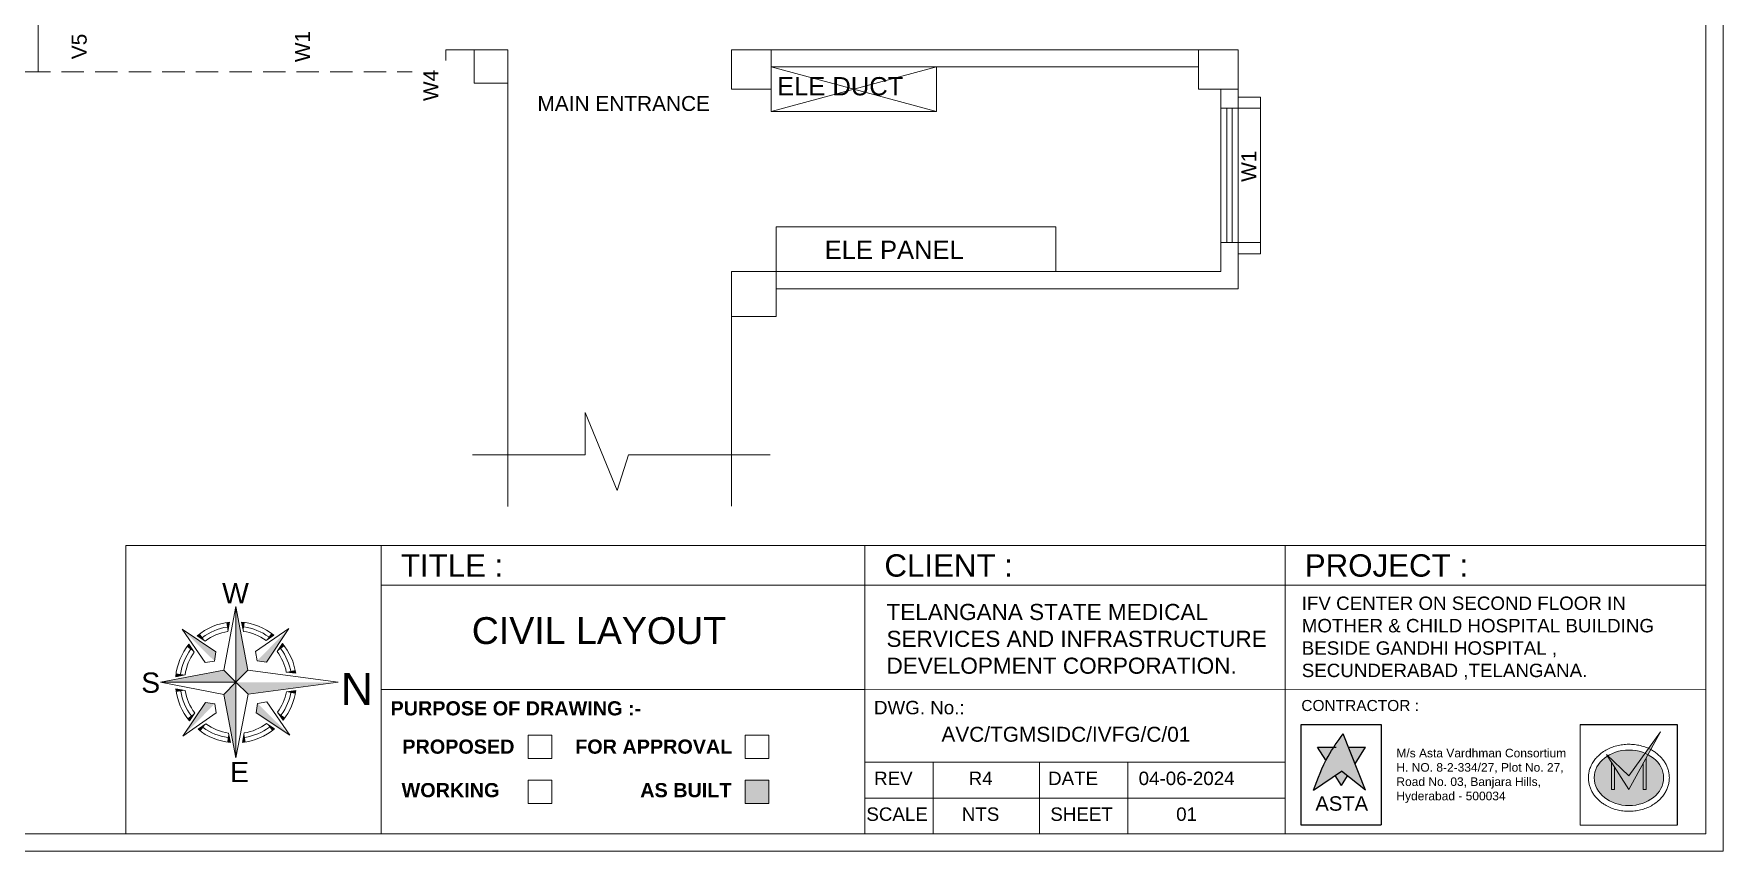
# Model space of a CAD drawing. Extents: x 3552052 to 4102982, y -707811 to -630695.
# Drawn here: x 3574488 to 3597133, y -707811 to -696853 of the extents above; entities that cross this region are included whole.
import ezdxf
from ezdxf.enums import TextEntityAlignment as Align

# ---------------------------------------------------------------- set-up
doc = ezdxf.new("R2010")
doc.units = 0
doc.header["$LTSCALE"] = 6
doc.header["$MEASUREMENT"] = 0
doc.linetypes.add('HIDDEN', pattern=[0.375, 0.25, -0.125])
doc.layers.get('0').update_dxf_attribs({"linetype": 'CONTINUOUS', "lineweight": 0})
for name, color, linetype, lineweight in [('0.0', 8, 'CONTINUOUS', 0), ('Chajja', 7, 'CONTINUOUS', 0), ('COL', 5, 'CONTINUOUS', 0), ('D.F', 251, 'CONTINUOUS', 0), ('formate text', 8, 'CONTINUOUS', 0), ('hatch', 252, 'CONTINUOUS', 0), ('JOINERY', 7, 'CONTINUOUS', 0), ('MEP_HVAC_TEXT', 7, 'CONTINUOUS', 0), ('TEXT', 5, 'CONTINUOUS', 0), ('TITLE', 7, 'CONTINUOUS', 0), ('WALL', 8, 'CONTINUOUS', 0), ('walls', 1, 'CONTINUOUS', 0), ('Window', 161, 'CONTINUOUS', 0)]:
    doc.layers.add(name, color=color, linetype=linetype, lineweight=lineweight)
doc.styles.add('ARIAL', font='arial.ttf')
doc.styles.add('FORMATE', font='arialbd.ttf')
doc.styles.add('style3', font='arialbd.ttf')

# ---------------------------------------------------------------- blocks, each defined once
blk = doc.blocks.new('A$C4A7C6C7E')
at = {"layer": 'TITLE', "color": 8, "lineweight": 5}
for p, q in [((-4207, 4144), (0, 26095)), ((0, 26095), (0, 0)), ((0, 0), (0, 26095)), ((4144, 4207), (0, 26095)), ((-6941, 10518), (-18592, 18312)), ((-10622, 6781), (-18592, 18312)), ((-2825, 17519), (-2234, 20757)), ((2559, 17560), (1919, 20788)), ((6781, 10622), (18312, 18592)), ((10518, 6941), (18312, 18592)), ((-14385, 10390), (-16257, 13098)), ((-10607, 14226), (-13343, 16056)), ((10390, 14385), (13098, 16257)), ((14226, 10607), (16056, 13343)), ((-7437, 7325), (-10622, 6781)), ((-7437, 7325), (-6941, 10518)), ((7325, 7437), (6781, 10622)), ((7325, 7437), (10518, 6941)), ((-4207, 4144), (-26095, 0)), ((0, 0), (-26095, 0)), ((-26095, 0), (0, 0)), ((-4144, -4207), (-26095, 0)), ((-17560, 2559), (-20788, 1919)), ((-4207, 4144), (0, 0)), ((0, 0), (-4207, 4144)), ((0, 0), (-4144, -4207)), ((-4144, -4207), (0, 0)), ((0, 0), (4144, 4207)), ((4144, 4207), (0, 0)), ((0, 0), (4207, -4144)), ((4207, -4144), (0, 0)), ((0, 0), (0, -26095)), ((0, -26095), (0, 0)), ((17394, 3514), (20646, 3095)), ((17394, 3514), (20646, 3095)), ((-17519, -2825), (-20757, -2234)), ((-4144, -4207), (0, -26095)), ((4207, -4144), (0, -26095)), ((17433, -3312), (20680, -2857)), ((17433, -3312), (20680, -2857)), ((17434, -3310), (20680, -2857)), ((-10518, -6941), (-18312, -18592)), ((-6781, -10622), (-18312, -18592)), ((-14226, -10607), (-16056, -13343)), ((-7325, -7437), (-10518, -6941)), ((-7325, -7437), (-6781, -10622)), ((7437, -7325), (6941, -10518)), ((6941, -10518), (18592, -18312)), ((7437, -7325), (10622, -6781)), ((10622, -6781), (18592, -18312)), ((14385, -10390), (16257, -13098)), ((-10390, -14385), (-13098, -16257)), ((10607, -14226), (13343, -16056)), ((-2559, -17560), (-1919, -20788)), ((2825, -17519), (2234, -20757))]:
    blk.add_line(p, q, dxfattribs=at)
at = {"layer": 'TITLE', "color": 5}
for p in [(4144, 4207), (4207, -4144)]:
    blk.add_line(p, (35289, 0), dxfattribs=at)
at = {"layer": 'TITLE', "color": 8, "lineweight": 5}
for radius, start, end in [(20877, 96.142689, 129.726248), (19311, 99.161205, 126.707732), (17745, 99.161205, 126.707732), (20877, 51.142689, 84.726248), (17745, 54.161205, 81.707732), (19311, 54.161205, 81.707732), (20877, 141.142689, 174.726248), (20877, 8.526917, 39.726248), (19311, 144.161205, 171.707732), (17745, 144.161205, 171.707732), (17745, 11.421813, 36.707732), (19311, 9.85136, 36.707732), (20877, 186.142689, 219.726248), (19311, 189.161205, 216.707732), (17745, 189.161205, 216.707732), (17745, 324.161205, 349.248684), (19311, 324.161205, 350.81434), (20877, 321.142689, 352.134802), (20877, 231.142689, 264.726248), (19311, 234.161205, 261.707732), (17745, 234.161205, 261.707732), (20877, 276.142689, 309.726248), (17745, 279.161205, 306.707732), (19311, 279.161205, 306.707732)]:
    blk.add_arc((0, 0), radius, start, end, dxfattribs=at)
for points in [[(0, 26095), (4144, 4207), (0, 0)], [(-18592, 18312), (-6941, 10518), (-7437, 7325)], [(-3324, 20610), (-2234, 20757), (-2825, 17519)], [(3011, 20658), (1919, 20788), (2559, 17560)], [(18312, 18592), (10518, 6941), (7325, 7437)], [(-16257, 13098), (-16924, 12223), (-14385, 10390)], [(-13343, 16056), (-12479, 16737), (-10607, 14226)], [(13098, 16257), (12223, 16924), (10390, 14385)], [(16056, 13343), (16737, 12479), (14226, 10607)], [(-26095, 0), (-4207, 4144), (0, 0)], [(-20658, 3011), (-20788, 1919), (-17560, 2559)], [(0, -26095), (-4144, -4207), (0, 0)], [(20646, 3095), (20457, 4167), (17394, 3514)], [(-20610, -3324), (-20757, -2234), (-17519, -2825)], [(20680, -2857), (20503, -3930), (17433, -3312)], [(-18312, -18592), (-10518, -6941), (-7325, -7437)], [(-16056, -13343), (-16737, -12479), (-14226, -10607)], [(18592, -18312), (6941, -10518), (7437, -7325)], [(16257, -13098), (16924, -12223), (14385, -10390)], [(-13098, -16257), (-12223, -16924), (-10390, -14385)], [(13343, -16056), (12479, -16737), (10607, -14226)], [(-3011, -20658), (-1919, -20788), (-2559, -17560)], [(3324, -20610), (2234, -20757), (2825, -17519)]]:
    blk.add_solid(points, dxfattribs=at)
at = {"layer": 'TITLE', "color": 5}
blk.add_solid([(35289, 0), (4207, -4144), (0, 0)], dxfattribs=at)
blk = doc.blocks.new('IVF-CONTRACTOR')
at = {"lineweight": -3, "true_color": 0x293189}
h = blk.add_hatch(color=177, dxfattribs=at)
h.dxf.hatch_style = 1
edge = h.paths.add_edge_path()
edge.add_spline(control_points=[(3037286, -1386527), (3037185, -1386667), (3036944, -1387001), (3036801, -1387388), (3036719, -1387609)], knot_values=[0, 0, 0, 0, 519.520055, 1226.818077, 1226.818077, 1226.818077, 1226.818077], degree=3, periodic=0)
edge.add_line((3036719, -1387609), (3037255, -1387240))
edge.add_line((3037255, -1387240), (3037717, -1387609))
edge.add_line((3037717, -1387609), (3037286, -1386527))
at = {"lineweight": -3, "true_color": 0xc7c8ca}
h = blk.add_hatch(color=9, dxfattribs=at)
h.dxf.hatch_style = 1
edge = h.paths.add_edge_path()
edge.add_spline(control_points=[(3036953, -1387033), (3036967, -1387008), (3037022, -1386919), (3037088, -1386836), (3037139, -1386779)], knot_values=[3356.588859, 3356.588859, 3356.588859, 3356.588859, 3831.174934, 5081.098827, 5081.098827, 5081.098827, 5081.098827], degree=3, periodic=0)
edge.add_line((3037139, -1386779), (3036793, -1386779))
edge.add_line((3036793, -1386779), (3036953, -1387033))
h.paths.add_polyline_path([(3037717, -1386779), (3037386, -1386779), (3037515, -1387102)])
h.paths.add_polyline_path([(3037370, -1387332), (3037255, -1387240), (3037134, -1387323), (3037255, -1387517)])
at = {"true_color": 0xed1f24}
h = blk.add_hatch(color=240, dxfattribs=at)
h.dxf.hatch_style = 1
edge = h.paths.add_edge_path()
edge.add_line((3042329, -1386921), (3042349, -1386951))
edge.add_ellipse((3042760, -1387369), major_axis=(-665, 0), ratio=0.800236, start_angle=-52.6357, end_angle=-51.8324, ccw=False)
edge.add_line((3042356, -1386946), (3042329, -1386921))
at = {"layer": '0.0', "true_color": 0xed1f24}
h = blk.add_hatch(color=240, dxfattribs=at)
h.dxf.hatch_style = 1
edge = h.paths.add_edge_path()
edge.add_line((3042760, -1387590), (3043125, -1386925))
edge.add_ellipse((3042760, -1387369), major_axis=(-665, 0), ratio=0.800236, start_angle=-123.3804, end_angle=-117.8517)
edge.add_line((3043070, -1386899), (3042760, -1387331))
edge.add_line((3042760, -1387331), (3042356, -1386946))
edge.add_ellipse((3042760, -1387369), major_axis=(-665, 0), ratio=0.800236, start_angle=-52.6357, end_angle=-51.8324)
edge.add_line((3042349, -1386951), (3042760, -1387590))
edge = h.paths.add_edge_path()
edge.add_spline(control_points=[(3043179, -1386828), (3043165, -1386821), (3043150, -1386814), (3043136, -1386807)], knot_values=[-2.156071, -2.156071, -2.156071, -2.156071, -2.090953, -2.090953, -2.090953, -2.090953], degree=3, periodic=0)
edge.add_line((3043136, -1386807), (3043070, -1386899))
edge.add_ellipse((3042760, -1387369), major_axis=(-665, 0), ratio=0.800236, start_angle=-123.3804, end_angle=-117.8517, ccw=False)
edge.add_line((3043125, -1386925), (3043179, -1386828))
edge = h.paths.add_edge_path()
edge.add_line((3043367, -1386486), (3043136, -1386807))
edge.add_spline(control_points=[(3043136, -1386807), (3043150, -1386814), (3043165, -1386821), (3043179, -1386828)], knot_values=[-2.156071, -2.156071, -2.156071, -2.156071, -2.090953, -2.090953, -2.090953, -2.090953], degree=3, periodic=0)
edge.add_line((3043179, -1386828), (3043367, -1386486))
at = {"layer": '0.0', "true_color": 0x139b48}
h = blk.add_hatch(color=114, dxfattribs=at)
h.dxf.hatch_style = 1
edge = h.paths.add_edge_path()
edge.add_ellipse((3042760, -1387369), major_axis=(-665, 0), ratio=0.800236, start_angle=-51.8324, end_angle=236.6196)
edge.add_line((3043125, -1386925), (3043091, -1386988))
edge.add_line((3043091, -1386988), (3043091, -1387590))
edge.add_line((3043091, -1387590), (3043036, -1387590))
edge.add_line((3043036, -1387590), (3043036, -1387088))
edge.add_line((3043036, -1387088), (3042760, -1387590))
edge.add_line((3042760, -1387590), (3042484, -1387160))
edge.add_line((3042484, -1387160), (3042484, -1387590))
edge.add_line((3042484, -1387590), (3042428, -1387590))
edge.add_line((3042428, -1387590), (3042428, -1387075))
edge.add_line((3042428, -1387075), (3042349, -1386951))
edge = h.paths.add_edge_path()
edge.add_ellipse((3042760, -1387369), major_axis=(-665, 0), ratio=0.800236, start_angle=-117.8517, end_angle=-52.6357)
edge.add_line((3042356, -1386946), (3042760, -1387331))
edge.add_line((3042760, -1387331), (3043070, -1386899))
at = {"layer": '0.0', "true_color": 0x000000}
h = blk.add_hatch(color=18, dxfattribs=at)
h.dxf.hatch_style = 1
h.paths.add_polyline_path([(3042484, -1387160), (3042428, -1387075), (3042428, -1387590), (3042484, -1387590)])
h.paths.add_polyline_path([(3043036, -1387590), (3043091, -1387590), (3043091, -1386988), (3043036, -1387088)])
at = {"lineweight": -3}
for p, q in [((3036484, -1386350), (3038013, -1386350)), ((3036484, -1388267), (3036484, -1386350)), ((3036485, -1386350), (3038009, -1386350)), ((3036485, -1388278), (3036485, -1386350)), ((3038013, -1386350), (3038013, -1388267)), ((3041829, -1386350), (3043688, -1386350)), ((3043688, -1386350), (3043688, -1388278)), ((3038011, -1388278), (3036483, -1388278))]:
    blk.add_line(p, q, dxfattribs=at)
at = {"color": 251, "lineweight": -3, "true_color": 0x636466}
for p, q in [((3036793, -1386779), (3037155, -1386779)), ((3036953, -1387033), (3036793, -1386779)), ((3037717, -1387609), (3037286, -1386527)), ((3037386, -1386779), (3037717, -1386779)), ((3037515, -1387102), (3037717, -1386779)), ((3036719, -1387609), (3037255, -1387240)), ((3037255, -1387517), (3037134, -1387323)), ((3037717, -1387609), (3037255, -1387240)), ((3037255, -1387517), (3037370, -1387332))]:
    blk.add_line(p, q, dxfattribs=at)
blk.add_spline([(3036719, -1387609), (3036998, -1386959), (3037286, -1386527)], degree=3, dxfattribs=at)
at = {"layer": '0.0'}
for p, q in [((3036485, -1386350), (3038009, -1386350)), ((3036485, -1388278), (3036485, -1386350)), ((3036485, -1388278), (3036485, -1386350)), ((3036485, -1386350), (3038009, -1386350)), ((3038013, -1386350), (3038013, -1388278)), ((3041829, -1386350), (3043688, -1386350)), ((3041829, -1388278), (3041829, -1386350)), ((3043688, -1386350), (3043688, -1388278)), ((3038009, -1388278), (3036485, -1388278)), ((3043688, -1388278), (3041829, -1388278))]:
    blk.add_line(p, q, dxfattribs=at)
at = {"layer": '0.0', "color": 18, "true_color": 0x000000}
for p, q in [((3042760, -1387590), (3043367, -1386486)), ((3042760, -1387331), (3043367, -1386486)), ((3042760, -1387590), (3042329, -1386921)), ((3042329, -1386921), (3042760, -1387331)), ((3042428, -1387075), (3042428, -1387590)), ((3043036, -1387088), (3043036, -1387590)), ((3043091, -1387590), (3043091, -1386988)), ((3042484, -1387590), (3042484, -1387160)), ((3042428, -1387590), (3042484, -1387590)), ((3043036, -1387590), (3043091, -1387590))]:
    blk.add_line(p, q, dxfattribs=at)
at = {"layer": '0.0'}
blk.add_ellipse((3042760, -1387369), major_axis=(-665, 0), ratio=0.800236, start_param=-3.141592653589793, end_param=3.141592653589793, dxfattribs=at)
blk.add_open_spline([(3043535, -1387369), (3043535, -1387353), (3043534, -1387336), (3043530, -1387296), (3043527, -1387272), (3043516, -1387226), (3043509, -1387202), (3043492, -1387157), (3043483, -1387135), (3043460, -1387092), (3043448, -1387071), (3043420, -1387031), (3043405, -1387011), (3043372, -1386974), (3043355, -1386956), (3043318, -1386922), (3043298, -1386906), (3043258, -1386875), (3043236, -1386861), (3043183, -1386829), (3043150, -1386812), (3043081, -1386783), (3043045, -1386771), (3042972, -1386750), (3042935, -1386742), (3042860, -1386731), (3042821, -1386728), (3042745, -1386726), (3042706, -1386727), (3042630, -1386735), (3042593, -1386741), (3042518, -1386757), (3042482, -1386768), (3042412, -1386794), (3042377, -1386809), (3042312, -1386843), (3042280, -1386862), (3042221, -1386905), (3042194, -1386928), (3042147, -1386974), (3042127, -1386996), (3042091, -1387042), (3042074, -1387067), (3042045, -1387117), (3042033, -1387143), (3042012, -1387197), (3042003, -1387225), (3041992, -1387276), (3041988, -1387299), (3041984, -1387347), (3041984, -1387371), (3041986, -1387418), (3041989, -1387442), (3041997, -1387489), (3042003, -1387512), (3042018, -1387557), (3042026, -1387580), (3042047, -1387623), (3042058, -1387645), (3042084, -1387686), (3042098, -1387706), (3042129, -1387744), (3042145, -1387762), (3042180, -1387798), (3042199, -1387814), (3042238, -1387846), (3042259, -1387861), (3042311, -1387894), (3042343, -1387912), (3042409, -1387944), (3042444, -1387957), (3042515, -1387980), (3042552, -1387989), (3042626, -1388003), (3042664, -1388007), (3042740, -1388012), (3042778, -1388012), (3042854, -1388008), (3042892, -1388003), (3042966, -1387989), (3043003, -1387980), (3043074, -1387958), (3043109, -1387944), (3043175, -1387913), (3043208, -1387895), (3043268, -1387856), (3043297, -1387834), (3043351, -1387787), (3043376, -1387761), (3043416, -1387713), (3043432, -1387690), (3043462, -1387643), (3043475, -1387619), (3043497, -1387569), (3043507, -1387543), (3043522, -1387491), (3043527, -1387464), (3043533, -1387415), (3043535, -1387392), (3043535, -1387369)], degree=3, knots=[-3.141593, -3.141593, -3.141593, -3.141593, -3.06788, -3.06788, -2.960953, -2.960953, -2.854026, -2.854026, -2.747099, -2.747099, -2.640172, -2.640172, -2.533245, -2.533245, -2.426319, -2.426319, -2.319392, -2.319392, -2.212465, -2.212465, -2.059875, -2.059875, -1.907286, -1.907286, -1.754697, -1.754697, -1.602107, -1.602107, -1.449518, -1.449518, -1.296928, -1.296928, -1.144339, -1.144339, -0.99175, -0.99175, -0.83916, -0.83916, -0.686571, -0.686571, -0.558641, -0.558641, -0.43071, -0.43071, -0.30278, -0.30278, -0.17485, -0.17485, -0.068516, -0.068516, 0.037819, 0.037819, 0.144154, 0.144154, 0.250488, 0.250488, 0.356823, 0.356823, 0.463157, 0.463157, 0.569492, 0.569492, 0.675826, 0.675826, 0.782161, 0.782161, 0.888495, 0.888495, 1.039928, 1.039928, 1.191361, 1.191361, 1.342794, 1.342794, 1.494227, 1.494227, 1.64566, 1.64566, 1.797093, 1.797093, 1.948526, 1.948526, 2.099959, 2.099959, 2.251392, 2.251392, 2.402825, 2.402825, 2.554258, 2.554258, 2.675591, 2.675591, 2.796924, 2.796924, 2.918258, 2.918258, 3.039591, 3.039591, 3.141593, 3.141593, 3.141593, 3.141593], dxfattribs=at)
at = {"lineweight": -3, "attachment_point": 1, "style": 'ARIAL'}
for s, width, gutter_width, insert, char_height in [('{\\C256;CONTRACTOR :}', 3919.85, 1060, (3036485, -1385878), 212.06), ('{\\C256;M/s Asta Vardhman Consortium\\PH. NO. 8-2-334/27, Plot No. 27, Road No. 03, Banjara Hills, Hyderabad - 500034}', 3696.75, 822, (3038306, -1386813), 164.38)]:
    blk.add_mtext_dynamic_manual_height_columns(s, width=width, gutter_width=gutter_width, heights=[0], dxfattribs=dict(at, insert=insert, char_height=char_height))
at = {"lineweight": 100, "insert": (3036754, -1387723), "char_height": 276.9, "attachment_point": 1, "style": 'ARIAL'}
blk.add_mtext_dynamic_manual_height_columns('ASTA', width=997.56, gutter_width=254, heights=[0], dxfattribs=at)

msp = doc.modelspace()

# ---------------------------------------------------------------- hatches: boundary and pattern name
at = {"layer": 'MEP_HVAC_TEXT', "linetype": 'ByBlock'}
h = msp.add_hatch(color=1, dxfattribs=at)
h.dxf.hatch_style = 1
h.paths.add_polyline_path([(3584023.5, -706860.3), (3584023.5, -707173), (3584342.4, -707173), (3584342.4, -706860.3)])

# ---------------------------------------------------------------- linework, layer by layer
for p, q in [((3596901.5, -703712.2), (3575721.5, -703712.2)), ((3575721.5, -707579.5), (3575721.5, -703712.2)), ((3585626.6, -707579.5), (3585626.6, -703712.2))]:
    msp.add_line(p, q)
at = {"color": 7}
msp.add_line((3596901.5, -707579.5), (3585626.6, -707579.5), dxfattribs=at)
for points in [[(3597133.3, -675799.9), (3597133.3, -707811.3), (3552052.1, -707811.3), (3552052.1, -675799.9)], [(3596901.5, -676031.7), (3596901.5, -707579.5), (3552284, -707579.5), (3552284, -676031.7)]]:
    msp.add_lwpolyline(points, close=True)
at = {"layer": '0.0', "color": 7, "lineweight": 15, "elevation": -120}
for points in [[(3581113.2, -706257.4), (3581432.1, -706257.4), (3581432.1, -706570), (3581113.2, -706570)], [(3584023.5, -706257.4), (3584342.4, -706257.4), (3584342.4, -706570), (3584023.5, -706570)], [(3581113.2, -706860.3), (3581432.1, -706860.3), (3581432.1, -707173), (3581113.2, -707173)], [(3584023.5, -706860.3), (3584342.4, -706860.3), (3584342.4, -707173), (3584023.5, -707173)]]:
    msp.add_lwpolyline(points, close=True, dxfattribs=at)
at = {"layer": 'Chajja', "color": 7, "linetype": 'ByBlock'}
for p, q in [((3580010.5, -697067), (3580390.5, -697067)), ((3580010.5, -697211.9), (3580010.5, -697067))]:
    msp.add_line(p, q, dxfattribs=at)
at = {"layer": 'Chajja', "linetype": 'HIDDEN', "ltscale": 200}
msp.add_line((3556860.5, -697361.9), (3579560.5, -697361.9), dxfattribs=at)
at = {"layer": 'Chajja', "color": 8, "linetype": 'ByBlock'}
msp.add_line((3590930.5, -697851.9, -101230.8), (3590930.5, -699651.9, -101230.8), dxfattribs=at)
at = {"layer": 'Chajja', "color": 7, "linetype": 'ByBlock', "elevation": -101230.8}
for points in [[(3590630.5, -697701.9), (3590930.5, -697701.9), (3590930.5, -697851.9), (3590630.5, -697851.9)], [(3590630.5, -699651.9), (3590930.5, -699651.9), (3590930.5, -699801.9), (3590630.5, -699801.9)]]:
    msp.add_lwpolyline(points, dxfattribs=at)
at = {"layer": 'COL'}
for points in [[(3574545.5, -696611.9), (3573795.5, -696611.9), (3573795.5, -697361.9), (3574545.5, -697361.9)], [(3580390.5, -697517), (3580390.5, -697067), (3580840.5, -697067), (3580840.5, -697517)], [(3583840.5, -697597), (3583840.5, -697067), (3584370.5, -697067), (3584370.5, -697597)], [(3590100.5, -697597), (3590100.5, -697067), (3590630.5, -697067), (3590630.5, -697597)]]:
    msp.add_lwpolyline(points, close=True, dxfattribs=at)
at = {"layer": 'COL', "elevation": -101230.8}
msp.add_lwpolyline([(3584440.5, -700641.9), (3584440.5, -700041.9), (3583840.5, -700041.9), (3583840.5, -700641.9)], close=True, dxfattribs=at)
at = {"layer": 'D.F', "color": 7, "lineweight": 0}
for p, q in [((3584370.5, -697067), (3590100.5, -697067)), ((3584370.5, -697297), (3588185.5, -697297)), ((3588300.5, -697297), (3590100.5, -697297)), ((3584159.5, -700042), (3590100.5, -700042))]:
    msp.add_line(p, q, dxfattribs=at)
at = {"layer": 'D.F'}
for points in [[(3583840.5, -697597), (3583840.5, -697067), (3584370.5, -697067), (3584370.5, -697597)], [(3590100.5, -697597), (3590100.5, -697067), (3590630.5, -697067), (3590630.5, -697597)]]:
    msp.add_lwpolyline(points, close=True, dxfattribs=at)
at = {"layer": 'D.F', "color": 8, "lineweight": 0}
for points in [[(3586588.8, -697897), (3584370.5, -697297)], [(3584370.5, -697897), (3586588.8, -697297)]]:
    msp.add_lwpolyline(points, dxfattribs=at)
msp.add_lwpolyline([(3584370.5, -697897), (3584370.5, -697297), (3586588.8, -697297), (3586588.8, -697897)], close=True, dxfattribs=at)
at = {"layer": 'D.F', "color": 7, "linetype": 'ByBlock', "elevation": -101230.8}
msp.add_lwpolyline([(3590630.5, -697701.9), (3590930.5, -697701.9), (3590930.5, -697851.9), (3590630.5, -697851.9)], dxfattribs=at)
at = {"layer": 'hatch', "color": 7}
msp.add_line((3596901.5, -703711.2), (3596901.5, -707579.5), dxfattribs=at)
at = {"layer": 'MEP_HVAC_TEXT', "linetype": 'ByBlock'}
for p, q in [((3579144.9, -703712.2), (3579144.9, -707579.5)), ((3591261.6, -703712.2), (3591261.6, -707579.5)), ((3585626.6, -704245.2), (3579144.9, -704245.2)), ((3591261.6, -704245.2), (3585626.6, -704245.2)), ((3591261.6, -704245.2), (3596901.5, -704245.2)), ((3585626.6, -705645.4), (3579144.9, -705645.4)), ((3591261.6, -705645.8), (3585621.7, -705645.4)), ((3591261.6, -705645.8), (3596901.5, -705645.4)), ((3585626.6, -706619.5), (3591261.6, -706619.5)), ((3586542.7, -706619.5), (3586542.7, -707579.5)), ((3587969.4, -706619.5), (3587969.4, -707579.5)), ((3589153.1, -706619.5), (3589153.1, -707579.5)), ((3585626.6, -707099.5), (3591261.6, -707099.5))]:
    msp.add_line(p, q, dxfattribs=at)
at = {"layer": 'WALL', "lineweight": 0}
for p, q in [((3584370.5, -697297), (3588300.5, -697297)), ((3588300.5, -697297), (3590100.5, -697297)), ((3584440.5, -699441.9, -101230.8), (3588185.5, -699441.9, -101230.8)), ((3584440.5, -700041.9, -101230.8), (3584440.5, -699441.9, -101230.8))]:
    msp.add_line(p, q, dxfattribs=at)
at = {"layer": 'WALL', "linetype": 'ByBlock'}
for p, q in [((3580840.5, -697517), (3580840.5, -703188.2)), ((3583840.5, -700041.9), (3583840.5, -703184.1)), ((3581879.3, -701931), (3582305.9, -702977.8)), ((3581879.3, -702499.2), (3581879.3, -701931)), ((3580370, -702499.2), (3581879.3, -702499.2)), ((3582305.9, -702977.8), (3582461.2, -702499.2)), ((3582461.2, -702499.2), (3584358.6, -702499.2))]:
    msp.add_line(p, q, dxfattribs=at)
at = {"layer": 'WALL', "color": 7, "lineweight": 0, "elevation": -101230.8}
for points in [[(3584440.5, -700271.9), (3590630.5, -700271.9), (3590630.5, -697597)], [(3584440.5, -700041.9), (3590400.5, -700041.9), (3590400.5, -697597)]]:
    msp.add_lwpolyline(points, dxfattribs=at)
at = {"layer": 'walls', "linetype": 'ByBlock'}
msp.add_line((3588185.5, -699441.9, -101230.8), (3588185.5, -700041.9, -101230.8), dxfattribs=at)
at = {"layer": 'Window', "linetype": 'Continuous', "elevation": -101230.8}
for points in [[(3590630.5, -699651.9), (3590400.5, -699651.9), (3590400.5, -697851.9), (3590630.5, -697851.9)], [(3590550.5, -699651.9), (3590480.5, -699651.9), (3590480.5, -697851.9), (3590550.5, -697851.9)]]:
    msp.add_lwpolyline(points, close=True, dxfattribs=at)

# ---------------------------------------------------------------- block references
at = {"color": 240, "true_color": 0xed1f24, "xscale": 0.6996986118333114, "yscale": 0.6996986118333114, "zscale": 0.6996986118333114}
msp.add_blockref('IVF-CONTRACTOR', (1466854, 263913), dxfattribs=at)
at = {"layer": 'TITLE', "linetype": 'Continuous', "extrusion": (1.31196e-09, -7.57547e-09, 1), "xscale": 0.03882096918586916, "yscale": 0.03882096918586916, "zscale": 0.03882096918586916}
msp.add_blockref('A$C4A7C6C7E', (3577197.7, -705546.1, 0), dxfattribs=at)

# ---------------------------------------------------------------- texts
at = {"layer": 'D.F', "color": 7, "linetype": 'Continuous', "style": 'ARIAL'}
for s, p in [('ELE DUCT', (3585297, -697752.2, -80984.6)), ('ELE PANEL', (3586021.3, -699945.4, -80984.6))]:
    msp.add_text(s, height=244.9, dxfattribs=at).set_placement(p, align=Align.BOTTOM_CENTER)
at = {"layer": 'formate text', "color": 7, "lineweight": 15, "ltscale": 100, "style": 'style3'}
msp.add_text('PURPOSE OF DRAWING :-', height=189.849, dxfattribs=at).set_placement((3579269.6, -705990.7, -120))
at = {"layer": 'formate text', "color": 7, "lineweight": 15, "style": 'FORMATE'}
for s, height, p in [('PROPOSED ', 189.85, (3581004.6, -706504.1, -120)), ('FOR APPROVAL', 189.849, (3583851.7, -706504.1, -120)), ('WORKING', 189.85, (3580729.2, -707087.4, -120)), ('AS BUILT', 189.85, (3583840.1, -707087.4, -120))]:
    msp.add_text(s, height=height, dxfattribs=at).set_placement(p, align=Align.RIGHT)
at = {"layer": 'JOINERY', "style": 'ARIAL', "width": 1}
for s, p in [('V5', (3575196.7, -697194.7)), ('W1', (3578189.5, -697233.4)), ('W4', (3579908.4, -697755.4)), ('W1', (3590875.7, -698838.4, -101230.8))]:
    msp.add_text(s, height=200, rotation=90, dxfattribs=at).set_placement(p)
at = {"layer": 'TEXT', "color": 0, "insert": (3582395.5, -697789.3), "char_height": 200, "width": 2770.907, "attachment_point": 5, "style": 'ARIAL'}
msp.add_mtext('MAIN ENTRANCE', dxfattribs=at)
at = {"layer": 'TITLE', "color": 7, "style": 'ARIAL'}
for s, height, p in [('TITLE :', 300, (3579408, -704130.9)), ('CLIENT :', 300, (3585889.7, -704130.9)), ('PROJECT :', 300, (3591524.6, -704130.9)), ('W', 271.8, (3577012.3, -704488, 0)), ('S', 271.8, (3575928.4, -705687.5, 0)), ('DWG. No.:', 180, (3585749.8, -705975.8)), ('E', 271.8, (3577119.2, -706885.7, 0))]:
    msp.add_text(s, height=height, dxfattribs=at).set_placement(p)
at = {"layer": 'TITLE', "color": 5, "style": 'ARIAL'}
msp.add_text('N', height=428.6, rotation=180, dxfattribs=at).set_placement((3579034.4, -705420.6, 0))
at = {"layer": 'TITLE', "color": 7, "style": 'ARIAL'}
for s, p in [('REV', (3586010, -706834.6)), ('R4', (3587179.8, -706834.6)), ('DATE', (3588419, -706834.6)), ('04-06-2024', (3589940.6, -706834.6)), ('SCALE', (3586059.7, -707314.6)), ('NTS', (3587178.7, -707314.6)), ('SHEET', (3588532.7, -707314.6)), ('01', (3589940.6, -707314.6))]:
    msp.add_text(s, height=180, dxfattribs=at).set_placement(p, align=Align.MIDDLE_CENTER)
at = {"layer": 'TITLE', "color": 7, "attachment_point": 1, "style": 'ARIAL'}
for s, insert, char_height in [('{\\C256;TELANGANA STATE MEDICAL SERVICES AND INFRASTRUCTURE DEVELOPMENT CORPORATION.}', (3585918.2, -704496.1), 215.997), ('\\pxql;IFV CENTER ON SECOND FLOOR IN MOTHER & CHILD HOSPITAL BUILDING BESIDE GANDHI HOSPITAL , SECUNDERABAD ,TELANGANA. ', (3591483.9, -704397.5), 179.9973), ('\\pxqc;CIVIL LAYOUT', (3579367.3, -704673.8), 359.995), ('\\pxqc;AVC/TGMSIDC/IVFG/C/01', (3585626.6, -706143.6), 200)]:
    msp.add_mtext_dynamic_manual_height_columns(s, width=5392.273, gutter_width=12, heights=[0], dxfattribs=dict(at, insert=insert, char_height=char_height))

doc.saveas('drawing.dxf')
